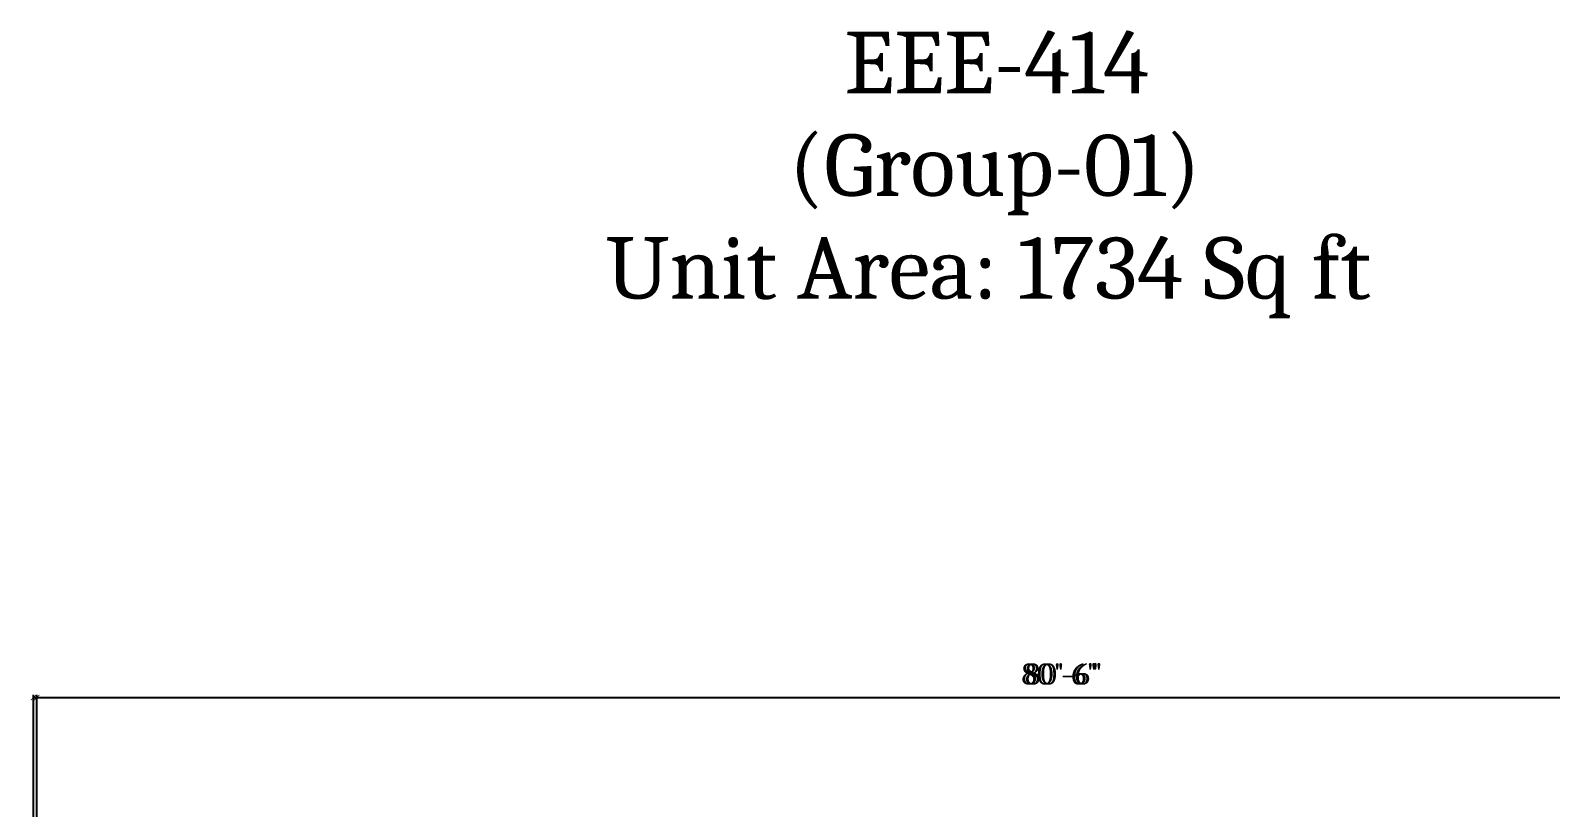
# Model space of a CAD drawing. Header units: inches. Extents: x -9560 to 22259, y -8480 to 5816.
# Drawn here: x 1571 to 2286, y 2890 to 3256 of the extents above; entities that cross this region are included whole.
import ezdxf

# ---------------------------------------------------------------- set-up
doc = ezdxf.new("R2010")
doc.units = ezdxf.units.IN
doc.header["$LTSCALE"] = 2
doc.layers.add('Dimension', color=254, linetype='Continuous')
doc.layers.add('Text', color=1, linetype='Continuous')
doc.styles.get("Standard").update_dxf_attribs({"font": 'Cambria Math.ttf', "height": 10})
doc.dimstyles.new('ISO-25', dxfattribs={"dimscale": 0, "dimtxt": 10, "dimasz": 2.5, "dimexe": 1.25, "dimexo": 0.625, "dimgap": 14.63, "dimtad": 1, "dimdec": 0, "dimlunit": 4, "dimtxsty": 'Standard', "dimblk": 'ARCHTICK', "dimcen": 2.5, "dimadec": 0, "dimazin": 0, "dimtfac": 1, "dimtdec": 0, "dimtix": 1, "dimtmove": 2, "dimatfit": 0, "dimldrblk": 'ARCHTICK', "dimfxl": 1, "dimarcsym": 0})

# ---------------------------------------------------------------- blocks, each defined once
blk = doc.blocks.new('_ArchTick')
at = {"color": 0, "linetype": 'ByBlock', "const_width": 0.15}
blk.add_lwpolyline([(-0.5, -0.5), (0.5, 0.5)], dxfattribs=at)
blk = doc.blocks.new('*D5')
at = {"layer": 'Defpoints', "color": 0, "transparency": 16777216}
for p in [(2539.95, 2941.84), (1573.95, 2826), (2539.95, 2826)]:
    blk.add_point(p, dxfattribs=at)
at = {"layer": 'Dimension', "color": 0, "lineweight": -2, "transparency": 16777216}
for p, q in [((1573.95, 2826.62), (1573.95, 2943.09)), ((1573.95, 2941.84), (2539.95, 2941.84)), ((2539.95, 2826.62), (2539.95, 2943.09))]:
    blk.add_line(p, q, dxfattribs=at)
at = {"layer": 'Dimension', "color": 0, "lineweight": -2, "transparency": 16777216, "xscale": 2.5, "yscale": 2.5, "zscale": 2.5, "rotation": 180}
blk.add_blockref('_ArchTick', (1573.95, 2941.84), dxfattribs=at)
at = {"layer": 'Dimension', "color": 0, "lineweight": -2, "transparency": 16777216, "xscale": 2.5, "yscale": 2.5, "zscale": 2.5}
blk.add_blockref('_ArchTick', (2539.95, 2941.84), dxfattribs=at)
at = {"layer": 'Dimension', "color": 0, "transparency": 16777216, "insert": (2056.95, 2952.9), "char_height": 10, "attachment_point": 5}
blk.add_mtext('80\'-6"', dxfattribs=at)
blk = doc.blocks.new('*D17')
at = {"layer": 'Defpoints', "color": 0, "transparency": 16777216}
for p in [(2538.31, 2941.84), (2538.31, 2826), (1572.31, 1786.26)]:
    blk.add_point(p, dxfattribs=at)
at = {"layer": 'Dimension', "color": 0, "lineweight": -2, "transparency": 16777216}
for p, q in [((1572.31, 1786.89), (1572.31, 2943.09)), ((1572.31, 2941.84), (2538.31, 2941.84)), ((2538.31, 2826.63), (2538.31, 2943.09))]:
    blk.add_line(p, q, dxfattribs=at)
at = {"layer": 'Dimension', "color": 0, "lineweight": -2, "transparency": 16777216, "xscale": 2.5, "yscale": 2.5, "zscale": 2.5, "rotation": 180}
blk.add_blockref('_ArchTick', (1572.31, 2941.84), dxfattribs=at)
at = {"layer": 'Dimension', "color": 0, "lineweight": -2, "transparency": 16777216, "xscale": 2.5, "yscale": 2.5, "zscale": 2.5}
blk.add_blockref('_ArchTick', (2538.31, 2941.84), dxfattribs=at)
at = {"layer": 'Dimension', "color": 0, "transparency": 16777216, "insert": (2055.31, 2952.9), "char_height": 10, "attachment_point": 5}
blk.add_mtext('80\'-6"', dxfattribs=at)

msp = doc.modelspace()

# ---------------------------------------------------------------- texts
at = {"layer": 'Text', "insert": (1774.66, 3255.14), "char_height": 41, "width": 3012.111, "attachment_point": 1}
msp.add_mtext('\\pt410,820.1,1394;         {\\H0.7073x;      EEE-414\\P                (Group-01)\\P\\pt410;       Unit Area: 1734 Sq ft}', dxfattribs=at)

# ---------------------------------------------------------------- dimensions: what is measured, and where the dimension line sits
at = {"layer": 'Dimension'}
for base, p1, p2, picture, middle in [((2538.31, 2941.84), (1572.31, 1786.26), (2538.31, 2826), '*D17', (2055.31, 2952.9)), ((2539.95, 2941.84), (1573.95, 2826), (2539.95, 2826), '*D5', (2056.95, 2952.9))]:
    dim = msp.add_linear_dim(base=base, p1=p1, p2=p2, dimstyle='ISO-25', override={"dimscale": 1, "dimtxt": 24, "dimgap": 6}, dxfattribs=at)
    dim.commit()
    dim.dimension.update_dxf_attribs({"geometry": picture, "text_midpoint": middle})

doc.saveas('drawing.dxf')
